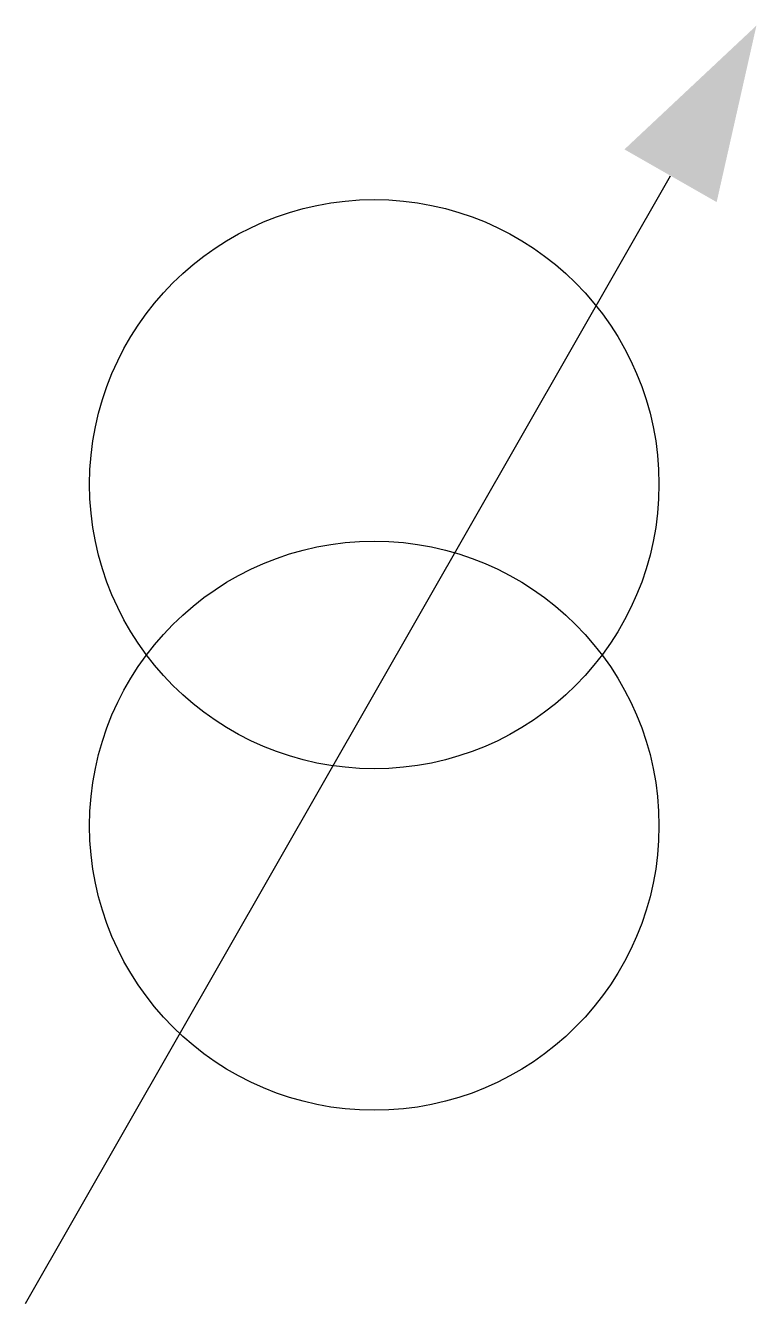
# Model space of a CAD drawing. Header units: millimetres. Extents: x -2930.863 to -2930.382, y 3704.043 to 3704.885.
import ezdxf

# ---------------------------------------------------------------- set-up
doc = ezdxf.new("R2010")
doc.units = ezdxf.units.MM
doc.header["$LTSCALE"] = 10
doc.layers.add('Ele_diagramas', color=2, linetype='Continuous')

msp = doc.modelspace()

# ---------------------------------------------------------------- linework, layer by layer
at = {"layer": 'Ele_diagramas', "color": 2}
msp.add_line((-2930.86305, 3704.04279), (-2930.43827, 3704.78578), dxfattribs=at)
at = {"layer": 'Ele_diagramas', "color": 3}
for centre in [(-2930.63338, 3704.58255), (-2930.63338, 3704.35755)]:
    msp.add_circle(centre, 0.1875, dxfattribs=at)
at = {"layer": 'Ele_diagramas', "color": 1}
msp.add_solid([(-2930.46864, 3704.80314), (-2930.3817, 3704.88472), (-2930.4079, 3704.76842)], dxfattribs=at)

doc.saveas('drawing.dxf')
